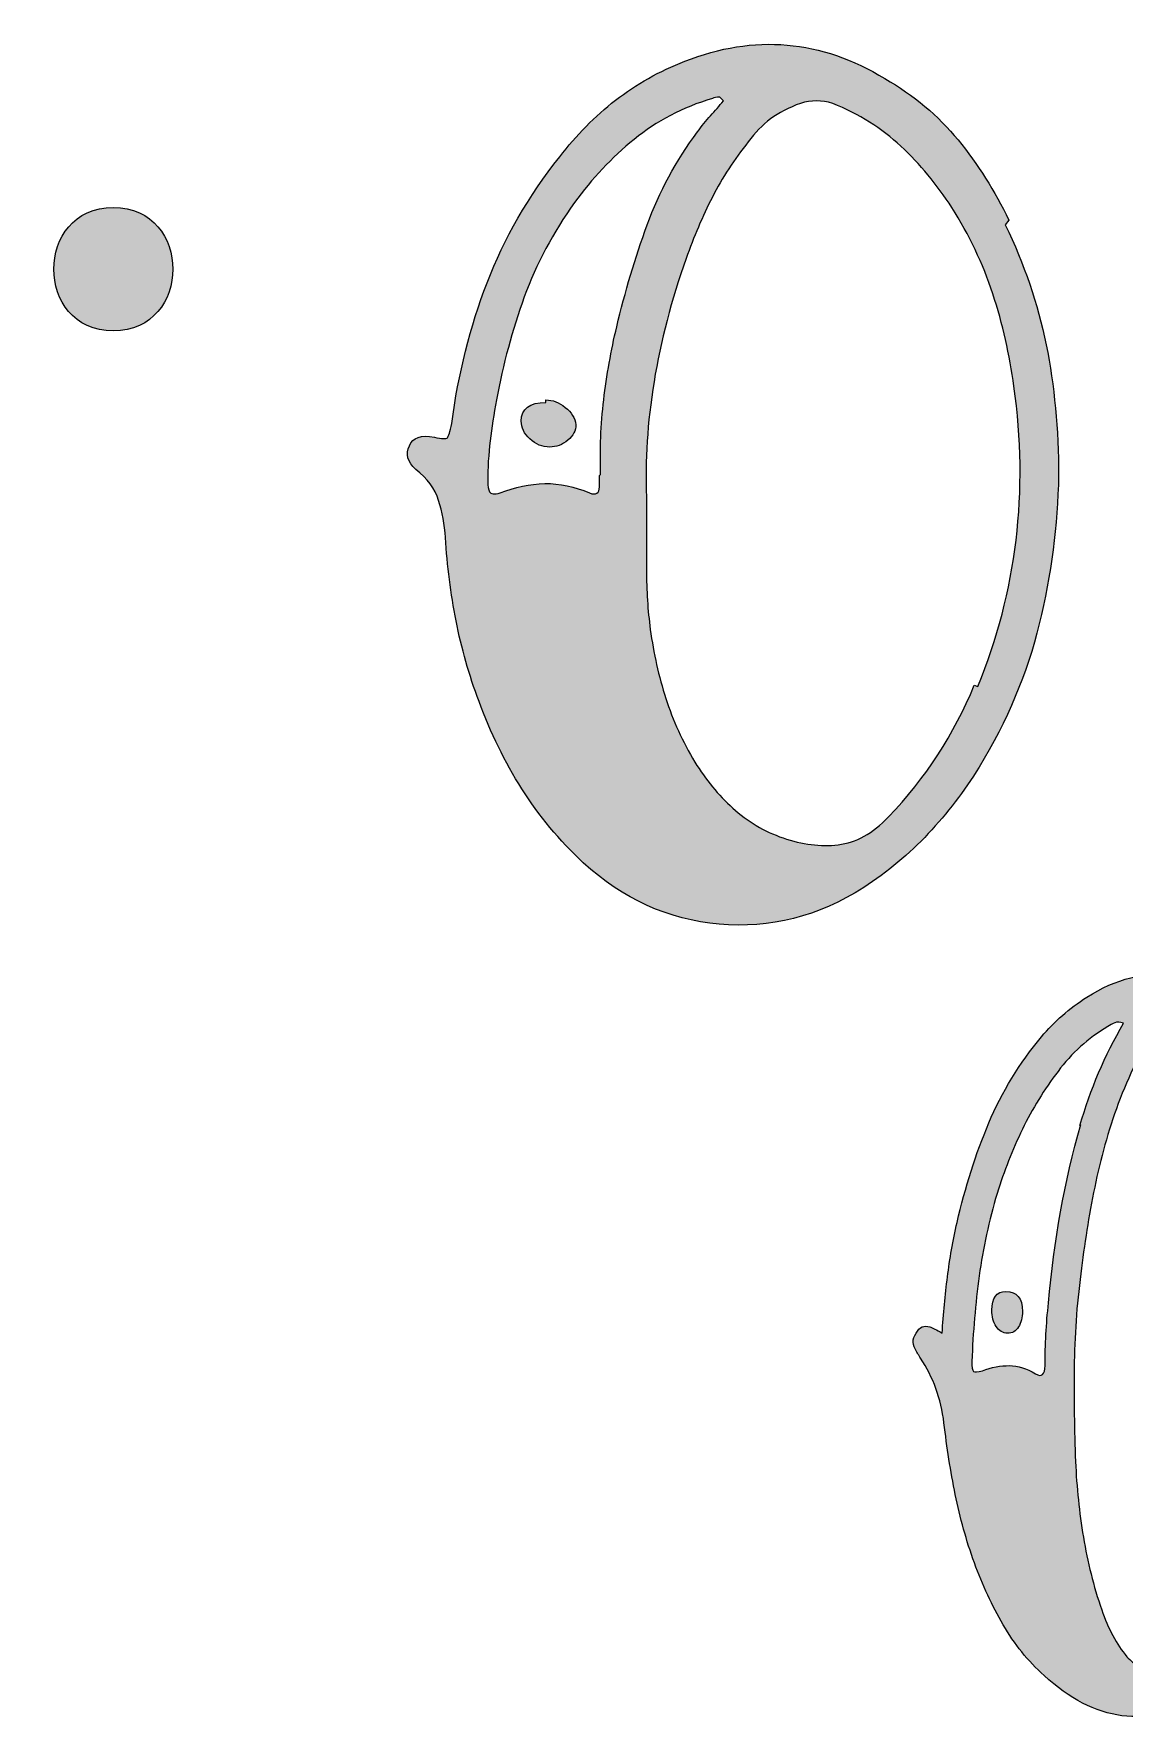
# Model space of a CAD drawing. Header units: inches. Extents: x 95 to 987, y -1033 to -47.
# Drawn here: x 198.5 to 320.1, y -870.3 to -681.3 of the extents above; entities that cross this region are included whole.
import ezdxf

# ---------------------------------------------------------------- set-up
doc = ezdxf.new("R2010")
doc.units = ezdxf.units.IN
doc.header["$MEASUREMENT"] = 0
doc.layers.add('Layer 1', color=7, linetype='Continuous')

# ---------------------------------------------------------------- blocks, each defined once
blk = doc.blocks.new('block 2')
at = {"layer": 'Layer 1', "true_color": 0x71020c}
h = blk.add_hatch(color=16, dxfattribs=at)
h.dxf.hatch_style = 2
edge = h.paths.add_edge_path()
edge.add_spline(control_points=[(303.94, -763.05), (307.08, -757.88), (309.32, -752.55), (310.65, -747.06), (311.99, -741.57), (312.71, -736.06), (312.8, -730.53), (312.8, -725.36), (312.34, -720.49), (311.42, -715.93), (310.49, -711.36), (308.97, -706.91), (306.85, -702.57), (306.85, -702.57), (307.26, -702.02), (307.26, -702.02), (305.69, -698.79), (303.8, -695.81), (301.59, -693.09), (299.38, -690.37), (296.65, -688.09), (293.42, -686.24), (286.32, -681.91), (278.89, -681.26), (271.14, -684.3), (268.28, -685.41), (265.7, -686.86), (263.39, -688.66), (261.09, -690.46), (259.01, -692.56), (257.17, -694.96), (253.66, -699.39), (250.96, -704.07), (249.07, -709.01), (247.18, -713.94), (245.86, -719.18), (245.13, -724.71), (244.94, -725.64), (244.78, -726.17), (244.64, -726.3), (244.5, -726.44), (244.02, -726.42), (243.19, -726.23), (241.71, -725.96), (240.79, -726.28), (240.42, -727.2), (239.96, -728.13), (240.19, -729), (241.11, -729.83), (242.41, -730.85), (243.26, -732), (243.67, -733.29), (244.09, -734.59), (244.34, -735.97), (244.43, -737.44), (244.62, -740.58), (245.01, -743.67), (245.61, -746.72), (246.21, -749.76), (247.06, -752.76), (248.17, -755.71), (249.46, -759.22), (251.05, -762.47), (252.95, -765.47), (254.84, -768.47), (257.12, -771.21), (259.8, -773.7), (264.22, -777.76), (269.28, -780.04), (274.95, -780.55), (280.62, -781.06), (286, -779.7), (291.07, -776.47), (293.75, -774.72), (296.15, -772.71), (298.27, -770.45), (300.39, -768.19), (302.28, -765.72), (303.94, -763.05)], knot_values=[0, 0, 0, 0, 1, 1, 1, 2, 2, 2, 3, 3, 3, 4, 4, 4, 5, 5, 5, 6, 6, 6, 7, 7, 7, 8, 8, 8, 9, 9, 9, 10, 10, 10, 11, 11, 11, 12, 12, 12, 13, 13, 13, 14, 14, 14, 15, 15, 15, 16, 16, 16, 17, 17, 17, 18, 18, 18, 19, 19, 19, 20, 20, 20, 21, 21, 21, 22, 22, 22, 23, 23, 23, 24, 24, 24, 25, 25, 25, 26, 26, 26, 26], degree=3, periodic=1)
edge = h.paths.add_edge_path()
edge.add_spline(control_points=[(262.08, -722.08), (261.75, -724.85), (261.64, -727.62), (261.73, -730.39), (261.73, -730.39), (261.6, -730.53), (261.6, -730.53), (261.6, -730.53), (261.6, -731.77), (261.6, -731.77), (261.6, -732.51), (261.23, -732.74), (260.49, -732.46), (258.83, -731.73), (257.17, -731.38), (255.51, -731.42), (253.85, -731.47), (252.18, -731.82), (250.52, -732.46), (249.88, -732.65), (249.48, -732.6), (249.35, -732.32), (249.21, -732.05), (249.14, -731.68), (249.14, -731.22), (249.14, -729.65), (249.23, -728.13), (249.42, -726.65), (249.6, -725.18), (249.83, -723.65), (250.11, -722.08), (250.85, -718.12), (251.88, -714.29), (253.22, -710.6), (254.56, -706.91), (256.43, -703.4), (258.83, -700.08), (260.76, -697.4), (262.98, -695.05), (265.47, -693.02), (267.96, -690.99), (270.87, -689.47), (274.19, -688.45), (274.37, -688.37), (274.65, -688.32), (275.02, -688.32), (275.02, -688.32), (275.43, -688.73), (275.43, -688.73), (274.97, -689.29), (274.49, -689.84), (273.98, -690.39), (273.47, -690.95), (272.99, -691.55), (272.53, -692.19), (270.13, -695.42), (268.26, -698.88), (266.92, -702.57), (265.58, -706.26), (264.45, -710.04), (263.53, -713.92), (262.89, -716.59), (262.4, -719.32), (262.08, -722.08)], knot_values=[0, 0, 0, 0, 1, 1, 1, 2, 2, 2, 3, 3, 3, 4, 4, 4, 5, 5, 5, 6, 6, 6, 7, 7, 7, 8, 8, 8, 9, 9, 9, 10, 10, 10, 11, 11, 11, 12, 12, 12, 13, 13, 13, 14, 14, 14, 15, 15, 15, 16, 16, 16, 17, 17, 17, 18, 18, 18, 19, 19, 19, 20, 20, 20, 21, 21, 21, 21], degree=3, periodic=1)
edge = h.paths.add_edge_path()
edge.add_spline(control_points=[(288.23, -771.7), (286.25, -771.93), (284.2, -771.67), (282.08, -770.94), (279.95, -770.2), (278.08, -769.09), (276.47, -767.61), (274.86, -766.14), (273.45, -764.43), (272.25, -762.49), (270.87, -760.19), (269.78, -757.81), (269, -755.37), (268.21, -752.92), (267.64, -750.36), (267.27, -747.68), (266.99, -745.56), (266.85, -743.35), (266.85, -741.04), (266.85, -738.74), (266.85, -736.02), (266.85, -732.88), (266.67, -728.91), (266.94, -724.64), (267.69, -720.08), (268.42, -715.51), (269.62, -710.92), (271.28, -706.31), (272.11, -703.91), (273.08, -701.63), (274.19, -699.46), (275.3, -697.29), (276.63, -695.24), (278.2, -693.3), (278.94, -692.28), (279.77, -691.43), (280.69, -690.74), (281.61, -690.05), (282.72, -689.47), (284.02, -689.01), (285.21, -688.64), (286.41, -688.64), (287.61, -689.01), (290.56, -690.21), (293.1, -691.8), (295.22, -693.78), (297.34, -695.77), (299.24, -698.05), (300.9, -700.63), (302.84, -703.68), (304.36, -706.89), (305.47, -710.25), (306.57, -713.62), (307.35, -717.06), (307.82, -720.56), (309.48, -732.28), (308.14, -743.44), (303.8, -754.05), (303.8, -754.05), (303.39, -753.91), (303.39, -753.91), (301.17, -759.36), (297.99, -764.25), (293.84, -768.58), (292.08, -770.43), (290.22, -771.47), (288.23, -771.7)], knot_values=[0, 0, 0, 0, 1, 1, 1, 2, 2, 2, 3, 3, 3, 4, 4, 4, 5, 5, 5, 6, 6, 6, 7, 7, 7, 8, 8, 8, 9, 9, 9, 10, 10, 10, 11, 11, 11, 12, 12, 12, 13, 13, 13, 14, 14, 14, 15, 15, 15, 16, 16, 16, 17, 17, 17, 18, 18, 18, 19, 19, 19, 20, 20, 20, 21, 21, 21, 22, 22, 22, 22], degree=3, periodic=1)
h = blk.add_hatch(color=16, dxfattribs=at)
h.dxf.hatch_style = 2
edge = h.paths.add_edge_path()
edge.add_spline(control_points=[(207.39, -700.63), (198.55, -700.63), (198.53, -714.37), (207.39, -714.37), (216.23, -714.37), (216.25, -700.63), (207.39, -700.63)], knot_values=[0, 0, 0, 0, 1, 1, 1, 2, 2, 2, 2], degree=3, periodic=1)
h = blk.add_hatch(color=16, dxfattribs=at)
h.dxf.hatch_style = 2
edge = h.paths.add_edge_path()
edge.add_spline(control_points=[(255.64, -722.08), (255.64, -722.08), (255.64, -722.36), (255.64, -722.36), (253.8, -722.36), (252.88, -723.05), (252.88, -724.44), (252.88, -725.18), (253.2, -725.85), (253.85, -726.44), (254.49, -727.04), (255.23, -727.34), (256.06, -727.34), (256.8, -727.34), (257.47, -727.09), (258.07, -726.58), (258.67, -726.08), (258.97, -725.5), (258.97, -724.85), (258.87, -724.11), (258.48, -723.47), (257.79, -722.91), (257.1, -722.36), (256.38, -722.08), (255.64, -722.08)], knot_values=[0, 0, 0, 0, 1, 1, 1, 2, 2, 2, 3, 3, 3, 4, 4, 4, 5, 5, 5, 6, 6, 6, 7, 7, 7, 8, 8, 8, 8], degree=3, periodic=1)
h = blk.add_hatch(color=16, dxfattribs=at)
h.dxf.hatch_style = 2
edge = h.paths.add_edge_path()
edge.add_spline(control_points=[(339.77, -797.43), (339.9, -796.81), (339.99, -796.17), (340.06, -795.51), (340.12, -794.85), (340.22, -794.17), (340.35, -793.48), (340.35, -793.48), (339.96, -793.12), (339.96, -793.12), (340.16, -791.81), (340.09, -790.41), (339.77, -788.93), (339.64, -788.31), (339.51, -787.89), (339.38, -787.65), (338.92, -786.72), (338.34, -786.45), (337.63, -786.84), (336.91, -787.23), (336.59, -787.93), (336.66, -788.93), (336.72, -789.25), (336.79, -789.54), (336.85, -789.81), (336.91, -790.08), (336.98, -790.37), (337.05, -790.68), (337.11, -791.15), (337.13, -791.61), (337.09, -792.08), (337.06, -792.54), (336.88, -792.97), (336.56, -793.36), (336.56, -793.36), (335, -791.5), (335, -791.5), (332.28, -788.55), (329.24, -786.82), (325.87, -786.32), (322.5, -785.81), (319.19, -786.61), (315.96, -788.7), (314.01, -789.94), (312.33, -791.42), (310.9, -793.12), (308.44, -796.08), (306.48, -799.27), (305.02, -802.73), (303.57, -806.18), (302.38, -809.89), (301.48, -813.84), (301.02, -815.86), (300.66, -817.88), (300.41, -819.9), (300.15, -821.91), (299.95, -824.01), (299.82, -826.18), (299.18, -825.79), (298.72, -825.56), (298.46, -825.48), (297.81, -825.25), (297.3, -825.48), (296.91, -826.18), (296.45, -826.8), (296.49, -827.5), (297.01, -828.28), (297.07, -828.43), (297.14, -828.55), (297.2, -828.63), (297.26, -828.7), (297.33, -828.82), (297.4, -828.97), (298.82, -831.07), (299.69, -833.48), (300.02, -836.19), (300.34, -838.91), (300.76, -841.56), (301.28, -844.16), (301.8, -846.76), (302.51, -849.31), (303.42, -851.79), (304.33, -854.27), (305.4, -856.58), (306.63, -858.71), (307.86, -860.85), (309.38, -862.73), (311.2, -864.36), (316.83, -869.56), (322.76, -870.33), (328.98, -866.69), (331.44, -865.21), (333.56, -863.31), (335.35, -860.98), (337.13, -858.66), (338.66, -856.06), (339.96, -853.18), (339.96, -853.18), (340.25, -852.49), (340.25, -852.49), (340.45, -851.48), (340.22, -850.7), (339.57, -850.16), (338.8, -849.54), (338.08, -849.62), (337.44, -850.39), (337.3, -850.62), (337.18, -850.88), (337.05, -851.15), (336.91, -851.42), (336.79, -851.67), (336.66, -851.9), (335.69, -853.77), (334.62, -855.53), (333.45, -857.2), (332.28, -858.87), (330.92, -860.32), (329.37, -861.56), (328.46, -862.34), (327.52, -862.98), (326.55, -863.49), (325.58, -863.99), (324.48, -864.09), (323.24, -863.78), (322.73, -863.62), (322.22, -863.45), (321.74, -863.25), (321.25, -863.06), (320.82, -862.73), (320.43, -862.26), (319.26, -860.87), (318.32, -859.12), (317.61, -857.02), (316.7, -854.39), (316.02, -851.69), (315.57, -848.94), (315.11, -846.18), (314.82, -843.37), (314.69, -840.5), (314.56, -837.01), (314.51, -833.51), (314.55, -830.02), (314.58, -826.53), (314.82, -823.04), (315.28, -819.55), (315.67, -816.29), (316.18, -813.07), (316.83, -809.89), (317.48, -806.71), (318.35, -803.6), (319.46, -800.57), (320.04, -799.02), (320.68, -797.53), (321.4, -796.09), (322.11, -794.66), (322.99, -793.32), (324.02, -792.08), (324.99, -790.91), (326.23, -790.6), (327.72, -791.15), (329.14, -791.77), (330.42, -792.56), (331.56, -793.53), (332.69, -794.5), (333.74, -795.65), (334.71, -796.97), (335.17, -797.59), (335.49, -798.19), (335.69, -798.77), (335.88, -799.35), (335.91, -800.07), (335.78, -800.92), (335.52, -802.32), (335.72, -803.79), (336.36, -805.35), (336.75, -806.28), (337.4, -806.63), (338.31, -806.39), (339.09, -806.16), (339.48, -805.5), (339.48, -804.41), (339.48, -804.41), (339.48, -803.72), (339.48, -803.72), (339.21, -802.63), (339.15, -801.58), (339.28, -800.57), (339.41, -799.57), (339.57, -798.52), (339.77, -797.43)], knot_values=[0, 0, 0, 0, 1, 1, 1, 2, 2, 2, 3, 3, 3, 4, 4, 4, 5, 5, 5, 6, 6, 6, 7, 7, 7, 8, 8, 8, 9, 9, 9, 10, 10, 10, 11, 11, 11, 12, 12, 12, 13, 13, 13, 14, 14, 14, 15, 15, 15, 16, 16, 16, 17, 17, 17, 18, 18, 18, 19, 19, 19, 20, 20, 20, 21, 21, 21, 22, 22, 22, 23, 23, 23, 24, 24, 24, 25, 25, 25, 26, 26, 26, 27, 27, 27, 28, 28, 28, 29, 29, 29, 30, 30, 30, 31, 31, 31, 32, 32, 32, 33, 33, 33, 34, 34, 34, 35, 35, 35, 36, 36, 36, 37, 37, 37, 38, 38, 38, 39, 39, 39, 40, 40, 40, 41, 41, 41, 42, 42, 42, 43, 43, 43, 44, 44, 44, 45, 45, 45, 46, 46, 46, 47, 47, 47, 48, 48, 48, 49, 49, 49, 50, 50, 50, 51, 51, 51, 52, 52, 52, 53, 53, 53, 54, 54, 54, 55, 55, 55, 56, 56, 56, 57, 57, 57, 58, 58, 58, 59, 59, 59, 60, 60, 60, 61, 61, 61, 62, 62, 62, 63, 63, 63, 63], degree=3, periodic=1)
edge = h.paths.add_edge_path()
edge.add_spline(control_points=[(315.18, -803.02), (315.18, -803.02), (315.28, -802.9), (315.28, -802.9), (313.46, -809.27), (312.26, -815.9), (311.68, -822.8), (311.55, -823.97), (311.45, -825.13), (311.39, -826.3), (311.32, -827.46), (311.29, -828.63), (311.29, -829.79), (311.29, -830.8), (310.93, -831.11), (310.22, -830.72), (309.25, -830.1), (308.28, -829.79), (307.31, -829.79), (306.33, -829.79), (305.33, -829.98), (304.3, -830.37), (303.77, -830.53), (303.45, -830.54), (303.32, -830.43), (303.19, -830.31), (303.13, -829.95), (303.13, -829.32), (303.26, -826.07), (303.53, -822.88), (303.95, -819.78), (304.38, -816.68), (305.04, -813.61), (305.95, -810.58), (306.72, -808.1), (307.66, -805.72), (308.77, -803.43), (309.87, -801.14), (311.2, -798.99), (312.75, -796.97), (314.24, -794.95), (316.09, -793.28), (318.29, -791.96), (318.55, -791.81), (318.81, -791.67), (319.07, -791.55), (319.32, -791.44), (319.65, -791.46), (320.04, -791.61), (317.96, -795.18), (316.34, -798.99), (315.18, -803.02)], knot_values=[0, 0, 0, 0, 1, 1, 1, 2, 2, 2, 3, 3, 3, 4, 4, 4, 5, 5, 5, 6, 6, 6, 7, 7, 7, 8, 8, 8, 9, 9, 9, 10, 10, 10, 11, 11, 11, 12, 12, 12, 13, 13, 13, 14, 14, 14, 15, 15, 15, 16, 16, 16, 17, 17, 17, 17], degree=3, periodic=1)
h = blk.add_hatch(color=16, dxfattribs=at)
h.dxf.hatch_style = 2
edge = h.paths.add_edge_path()
edge.add_spline(control_points=[(306.92, -821.52), (305.88, -821.52), (305.36, -822.22), (305.36, -823.62), (305.36, -824.32), (305.52, -824.92), (305.85, -825.42), (306.17, -825.93), (306.59, -826.18), (307.11, -826.18), (307.63, -826.18), (308.04, -825.95), (308.33, -825.48), (308.62, -825.02), (308.77, -824.43), (308.77, -823.74), (308.77, -822.26), (308.15, -821.52), (306.92, -821.52)], knot_values=[0, 0, 0, 0, 1, 1, 1, 2, 2, 2, 3, 3, 3, 4, 4, 4, 5, 5, 5, 6, 6, 6, 6], degree=3, periodic=1)
at = {"layer": 'Layer 1', "lineweight": 0}
for points, knots in [([(303.94, -763.05), (307.08, -757.88), (309.32, -752.55), (310.65, -747.06), (311.99, -741.57), (312.71, -736.06), (312.8, -730.53), (312.8, -725.36), (312.34, -720.49), (311.42, -715.93), (310.49, -711.36), (308.97, -706.91), (306.85, -702.57), (306.85, -702.57), (307.26, -702.02), (307.26, -702.02), (305.69, -698.79), (303.8, -695.81), (301.59, -693.09), (299.38, -690.37), (296.65, -688.09), (293.42, -686.24), (286.32, -681.91), (278.89, -681.26), (271.14, -684.3), (268.28, -685.41), (265.7, -686.86), (263.39, -688.66), (261.09, -690.46), (259.01, -692.56), (257.17, -694.96), (253.66, -699.39), (250.96, -704.07), (249.07, -709.01), (247.18, -713.94), (245.86, -719.18), (245.13, -724.71), (244.94, -725.64), (244.78, -726.17), (244.64, -726.3), (244.5, -726.44), (244.02, -726.42), (243.19, -726.23), (241.71, -725.96), (240.79, -726.28), (240.42, -727.2), (239.96, -728.13), (240.19, -729), (241.11, -729.83), (242.41, -730.85), (243.26, -732), (243.67, -733.29), (244.09, -734.59), (244.34, -735.97), (244.43, -737.44), (244.62, -740.58), (245.01, -743.67), (245.61, -746.72), (246.21, -749.76), (247.06, -752.76), (248.17, -755.71), (249.46, -759.22), (251.05, -762.47), (252.95, -765.47), (254.84, -768.47), (257.12, -771.21), (259.8, -773.7), (264.22, -777.76), (269.28, -780.04), (274.95, -780.55), (280.62, -781.06), (286, -779.7), (291.07, -776.47), (293.75, -774.72), (296.15, -772.71), (298.27, -770.45), (300.39, -768.19), (302.28, -765.72), (303.94, -763.05)], [0, 0, 0, 0, 1, 1, 1, 2, 2, 2, 3, 3, 3, 4, 4, 4, 5, 5, 5, 6, 6, 6, 7, 7, 7, 8, 8, 8, 9, 9, 9, 10, 10, 10, 11, 11, 11, 12, 12, 12, 13, 13, 13, 14, 14, 14, 15, 15, 15, 16, 16, 16, 17, 17, 17, 18, 18, 18, 19, 19, 19, 20, 20, 20, 21, 21, 21, 22, 22, 22, 23, 23, 23, 24, 24, 24, 25, 25, 25, 26, 26, 26, 26]), ([(262.08, -722.08), (261.75, -724.85), (261.64, -727.62), (261.73, -730.39), (261.73, -730.39), (261.6, -730.53), (261.6, -730.53), (261.6, -730.53), (261.6, -731.77), (261.6, -731.77), (261.6, -732.51), (261.23, -732.74), (260.49, -732.46), (258.83, -731.73), (257.17, -731.38), (255.51, -731.42), (253.85, -731.47), (252.18, -731.82), (250.52, -732.46), (249.88, -732.65), (249.48, -732.6), (249.35, -732.32), (249.21, -732.05), (249.14, -731.68), (249.14, -731.22), (249.14, -729.65), (249.23, -728.13), (249.42, -726.65), (249.6, -725.18), (249.83, -723.65), (250.11, -722.08), (250.85, -718.12), (251.88, -714.29), (253.22, -710.6), (254.56, -706.91), (256.43, -703.4), (258.83, -700.08), (260.76, -697.4), (262.98, -695.05), (265.47, -693.02), (267.96, -690.99), (270.87, -689.47), (274.19, -688.45), (274.37, -688.37), (274.65, -688.32), (275.02, -688.32), (275.02, -688.32), (275.43, -688.73), (275.43, -688.73), (274.97, -689.29), (274.49, -689.84), (273.98, -690.39), (273.47, -690.95), (272.99, -691.55), (272.53, -692.19), (270.13, -695.42), (268.26, -698.88), (266.92, -702.57), (265.58, -706.26), (264.45, -710.04), (263.53, -713.92), (262.89, -716.59), (262.4, -719.32), (262.08, -722.08)], [0, 0, 0, 0, 1, 1, 1, 2, 2, 2, 3, 3, 3, 4, 4, 4, 5, 5, 5, 6, 6, 6, 7, 7, 7, 8, 8, 8, 9, 9, 9, 10, 10, 10, 11, 11, 11, 12, 12, 12, 13, 13, 13, 14, 14, 14, 15, 15, 15, 16, 16, 16, 17, 17, 17, 18, 18, 18, 19, 19, 19, 20, 20, 20, 21, 21, 21, 21]), ([(288.23, -771.7), (286.25, -771.93), (284.2, -771.67), (282.08, -770.94), (279.95, -770.2), (278.08, -769.09), (276.47, -767.61), (274.86, -766.14), (273.45, -764.43), (272.25, -762.49), (270.87, -760.19), (269.78, -757.81), (269, -755.37), (268.21, -752.92), (267.64, -750.36), (267.27, -747.68), (266.99, -745.56), (266.85, -743.35), (266.85, -741.04), (266.85, -738.74), (266.85, -736.02), (266.85, -732.88), (266.67, -728.91), (266.94, -724.64), (267.69, -720.08), (268.42, -715.51), (269.62, -710.92), (271.28, -706.31), (272.11, -703.91), (273.08, -701.63), (274.19, -699.46), (275.3, -697.29), (276.63, -695.24), (278.2, -693.3), (278.94, -692.28), (279.77, -691.43), (280.69, -690.74), (281.61, -690.05), (282.72, -689.47), (284.02, -689.01), (285.21, -688.64), (286.41, -688.64), (287.61, -689.01), (290.56, -690.21), (293.1, -691.8), (295.22, -693.78), (297.34, -695.77), (299.24, -698.05), (300.9, -700.63), (302.84, -703.68), (304.36, -706.89), (305.47, -710.25), (306.57, -713.62), (307.35, -717.06), (307.82, -720.56), (309.48, -732.28), (308.14, -743.44), (303.8, -754.05), (303.8, -754.05), (303.39, -753.91), (303.39, -753.91), (301.17, -759.36), (297.99, -764.25), (293.84, -768.58), (292.08, -770.43), (290.22, -771.47), (288.23, -771.7)], [0, 0, 0, 0, 1, 1, 1, 2, 2, 2, 3, 3, 3, 4, 4, 4, 5, 5, 5, 6, 6, 6, 7, 7, 7, 8, 8, 8, 9, 9, 9, 10, 10, 10, 11, 11, 11, 12, 12, 12, 13, 13, 13, 14, 14, 14, 15, 15, 15, 16, 16, 16, 17, 17, 17, 18, 18, 18, 19, 19, 19, 20, 20, 20, 21, 21, 21, 22, 22, 22, 22]), ([(207.39, -700.63), (198.55, -700.63), (198.53, -714.37), (207.39, -714.37), (216.23, -714.37), (216.25, -700.63), (207.39, -700.63)], [0, 0, 0, 0, 1, 1, 1, 2, 2, 2, 2]), ([(255.64, -722.08), (255.64, -722.08), (255.64, -722.36), (255.64, -722.36), (253.8, -722.36), (252.88, -723.05), (252.88, -724.44), (252.88, -725.18), (253.2, -725.85), (253.85, -726.44), (254.49, -727.04), (255.23, -727.34), (256.06, -727.34), (256.8, -727.34), (257.47, -727.09), (258.07, -726.58), (258.67, -726.08), (258.97, -725.5), (258.97, -724.85), (258.87, -724.11), (258.48, -723.47), (257.79, -722.91), (257.1, -722.36), (256.38, -722.08), (255.64, -722.08)], [0, 0, 0, 0, 1, 1, 1, 2, 2, 2, 3, 3, 3, 4, 4, 4, 5, 5, 5, 6, 6, 6, 7, 7, 7, 8, 8, 8, 8]), ([(339.77, -797.43), (339.9, -796.81), (339.99, -796.17), (340.06, -795.51), (340.12, -794.85), (340.22, -794.17), (340.35, -793.48), (340.35, -793.48), (339.96, -793.12), (339.96, -793.12), (340.16, -791.81), (340.09, -790.41), (339.77, -788.93), (339.64, -788.31), (339.51, -787.89), (339.38, -787.65), (338.92, -786.72), (338.34, -786.45), (337.63, -786.84), (336.91, -787.23), (336.59, -787.93), (336.66, -788.93), (336.72, -789.25), (336.79, -789.54), (336.85, -789.81), (336.91, -790.08), (336.98, -790.37), (337.05, -790.68), (337.11, -791.15), (337.13, -791.61), (337.09, -792.08), (337.06, -792.54), (336.88, -792.97), (336.56, -793.36), (336.56, -793.36), (335, -791.5), (335, -791.5), (332.28, -788.55), (329.24, -786.82), (325.87, -786.32), (322.5, -785.81), (319.19, -786.61), (315.96, -788.7), (314.01, -789.94), (312.33, -791.42), (310.9, -793.12), (308.44, -796.08), (306.48, -799.27), (305.02, -802.73), (303.57, -806.18), (302.38, -809.89), (301.48, -813.84), (301.02, -815.86), (300.66, -817.88), (300.41, -819.9), (300.15, -821.91), (299.95, -824.01), (299.82, -826.18), (299.18, -825.79), (298.72, -825.56), (298.46, -825.48), (297.81, -825.25), (297.3, -825.48), (296.91, -826.18), (296.45, -826.8), (296.49, -827.5), (297.01, -828.28), (297.07, -828.43), (297.14, -828.55), (297.2, -828.63), (297.26, -828.7), (297.33, -828.82), (297.4, -828.97), (298.82, -831.07), (299.69, -833.48), (300.02, -836.19), (300.34, -838.91), (300.76, -841.56), (301.28, -844.16), (301.8, -846.76), (302.51, -849.31), (303.42, -851.79), (304.33, -854.27), (305.4, -856.58), (306.63, -858.71), (307.86, -860.85), (309.38, -862.73), (311.2, -864.36), (316.83, -869.56), (322.76, -870.33), (328.98, -866.69), (331.44, -865.21), (333.56, -863.31), (335.35, -860.98), (337.13, -858.66), (338.66, -856.06), (339.96, -853.18), (339.96, -853.18), (340.25, -852.49), (340.25, -852.49), (340.45, -851.48), (340.22, -850.7), (339.57, -850.16), (338.8, -849.54), (338.08, -849.62), (337.44, -850.39), (337.3, -850.62), (337.18, -850.88), (337.05, -851.15), (336.91, -851.42), (336.79, -851.67), (336.66, -851.9), (335.69, -853.77), (334.62, -855.53), (333.45, -857.2), (332.28, -858.87), (330.92, -860.32), (329.37, -861.56), (328.46, -862.34), (327.52, -862.98), (326.55, -863.49), (325.58, -863.99), (324.48, -864.09), (323.24, -863.78), (322.73, -863.62), (322.22, -863.45), (321.74, -863.25), (321.25, -863.06), (320.82, -862.73), (320.43, -862.26), (319.26, -860.87), (318.32, -859.12), (317.61, -857.02), (316.7, -854.39), (316.02, -851.69), (315.57, -848.94), (315.11, -846.18), (314.82, -843.37), (314.69, -840.5), (314.56, -837.01), (314.51, -833.51), (314.55, -830.02), (314.58, -826.53), (314.82, -823.04), (315.28, -819.55), (315.67, -816.29), (316.18, -813.07), (316.83, -809.89), (317.48, -806.71), (318.35, -803.6), (319.46, -800.57), (320.04, -799.02), (320.68, -797.53), (321.4, -796.09), (322.11, -794.66), (322.99, -793.32), (324.02, -792.08), (324.99, -790.91), (326.23, -790.6), (327.72, -791.15), (329.14, -791.77), (330.42, -792.56), (331.56, -793.53), (332.69, -794.5), (333.74, -795.65), (334.71, -796.97), (335.17, -797.59), (335.49, -798.19), (335.69, -798.77), (335.88, -799.35), (335.91, -800.07), (335.78, -800.92), (335.52, -802.32), (335.72, -803.79), (336.36, -805.35), (336.75, -806.28), (337.4, -806.63), (338.31, -806.39), (339.09, -806.16), (339.48, -805.5), (339.48, -804.41), (339.48, -804.41), (339.48, -803.72), (339.48, -803.72), (339.21, -802.63), (339.15, -801.58), (339.28, -800.57), (339.41, -799.57), (339.57, -798.52), (339.77, -797.43)], [0, 0, 0, 0, 1, 1, 1, 2, 2, 2, 3, 3, 3, 4, 4, 4, 5, 5, 5, 6, 6, 6, 7, 7, 7, 8, 8, 8, 9, 9, 9, 10, 10, 10, 11, 11, 11, 12, 12, 12, 13, 13, 13, 14, 14, 14, 15, 15, 15, 16, 16, 16, 17, 17, 17, 18, 18, 18, 19, 19, 19, 20, 20, 20, 21, 21, 21, 22, 22, 22, 23, 23, 23, 24, 24, 24, 25, 25, 25, 26, 26, 26, 27, 27, 27, 28, 28, 28, 29, 29, 29, 30, 30, 30, 31, 31, 31, 32, 32, 32, 33, 33, 33, 34, 34, 34, 35, 35, 35, 36, 36, 36, 37, 37, 37, 38, 38, 38, 39, 39, 39, 40, 40, 40, 41, 41, 41, 42, 42, 42, 43, 43, 43, 44, 44, 44, 45, 45, 45, 46, 46, 46, 47, 47, 47, 48, 48, 48, 49, 49, 49, 50, 50, 50, 51, 51, 51, 52, 52, 52, 53, 53, 53, 54, 54, 54, 55, 55, 55, 56, 56, 56, 57, 57, 57, 58, 58, 58, 59, 59, 59, 60, 60, 60, 61, 61, 61, 62, 62, 62, 63, 63, 63, 63]), ([(315.18, -803.02), (315.18, -803.02), (315.28, -802.9), (315.28, -802.9), (313.46, -809.27), (312.26, -815.9), (311.68, -822.8), (311.55, -823.97), (311.45, -825.13), (311.39, -826.3), (311.32, -827.46), (311.29, -828.63), (311.29, -829.79), (311.29, -830.8), (310.93, -831.11), (310.22, -830.72), (309.25, -830.1), (308.28, -829.79), (307.31, -829.79), (306.33, -829.79), (305.33, -829.98), (304.3, -830.37), (303.77, -830.53), (303.45, -830.54), (303.32, -830.43), (303.19, -830.31), (303.13, -829.95), (303.13, -829.32), (303.26, -826.07), (303.53, -822.88), (303.95, -819.78), (304.38, -816.68), (305.04, -813.61), (305.95, -810.58), (306.72, -808.1), (307.66, -805.72), (308.77, -803.43), (309.87, -801.14), (311.2, -798.99), (312.75, -796.97), (314.24, -794.95), (316.09, -793.28), (318.29, -791.96), (318.55, -791.81), (318.81, -791.67), (319.07, -791.55), (319.32, -791.44), (319.65, -791.46), (320.04, -791.61), (317.96, -795.18), (316.34, -798.99), (315.18, -803.02)], [0, 0, 0, 0, 1, 1, 1, 2, 2, 2, 3, 3, 3, 4, 4, 4, 5, 5, 5, 6, 6, 6, 7, 7, 7, 8, 8, 8, 9, 9, 9, 10, 10, 10, 11, 11, 11, 12, 12, 12, 13, 13, 13, 14, 14, 14, 15, 15, 15, 16, 16, 16, 17, 17, 17, 17]), ([(306.92, -821.52), (305.88, -821.52), (305.36, -822.22), (305.36, -823.62), (305.36, -824.32), (305.52, -824.92), (305.85, -825.42), (306.17, -825.93), (306.59, -826.18), (307.11, -826.18), (307.63, -826.18), (308.04, -825.95), (308.33, -825.48), (308.62, -825.02), (308.77, -824.43), (308.77, -823.74), (308.77, -822.26), (308.15, -821.52), (306.92, -821.52)], [0, 0, 0, 0, 1, 1, 1, 2, 2, 2, 3, 3, 3, 4, 4, 4, 5, 5, 5, 6, 6, 6, 6])]:
    blk.add_open_spline(points, degree=3, knots=knots, dxfattribs=at)

msp = doc.modelspace()

# ---------------------------------------------------------------- block references
at = {"layer": 'Layer 1'}
msp.add_blockref('block 2', (0, 0), dxfattribs=at)

doc.saveas('drawing.dxf')
